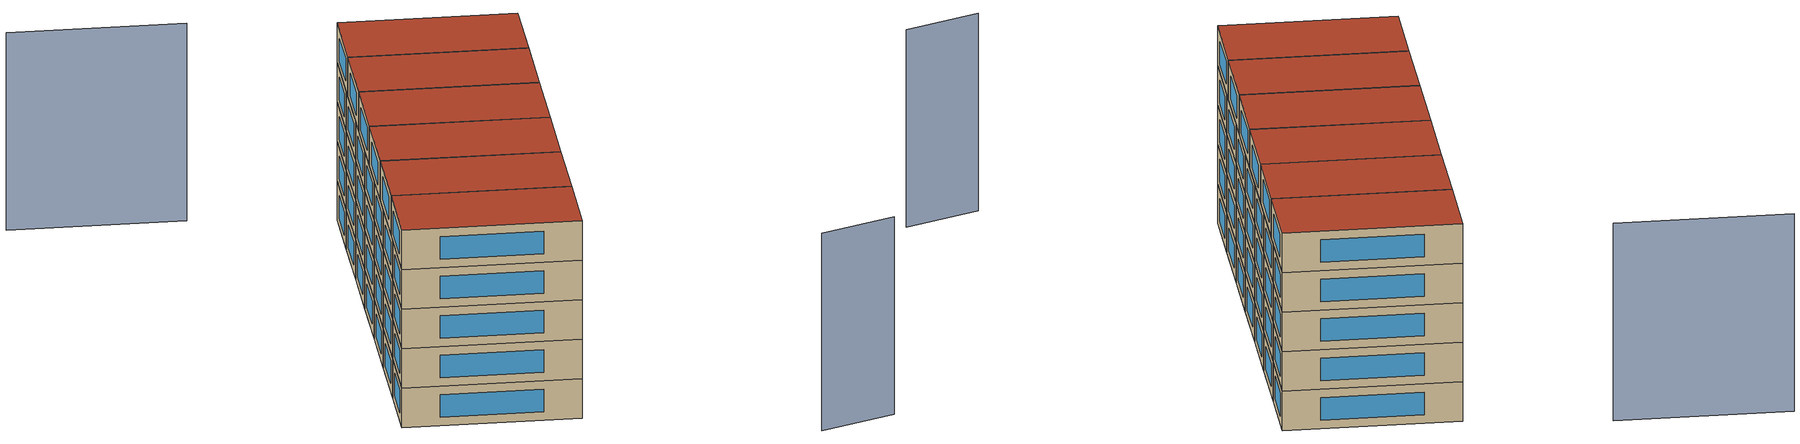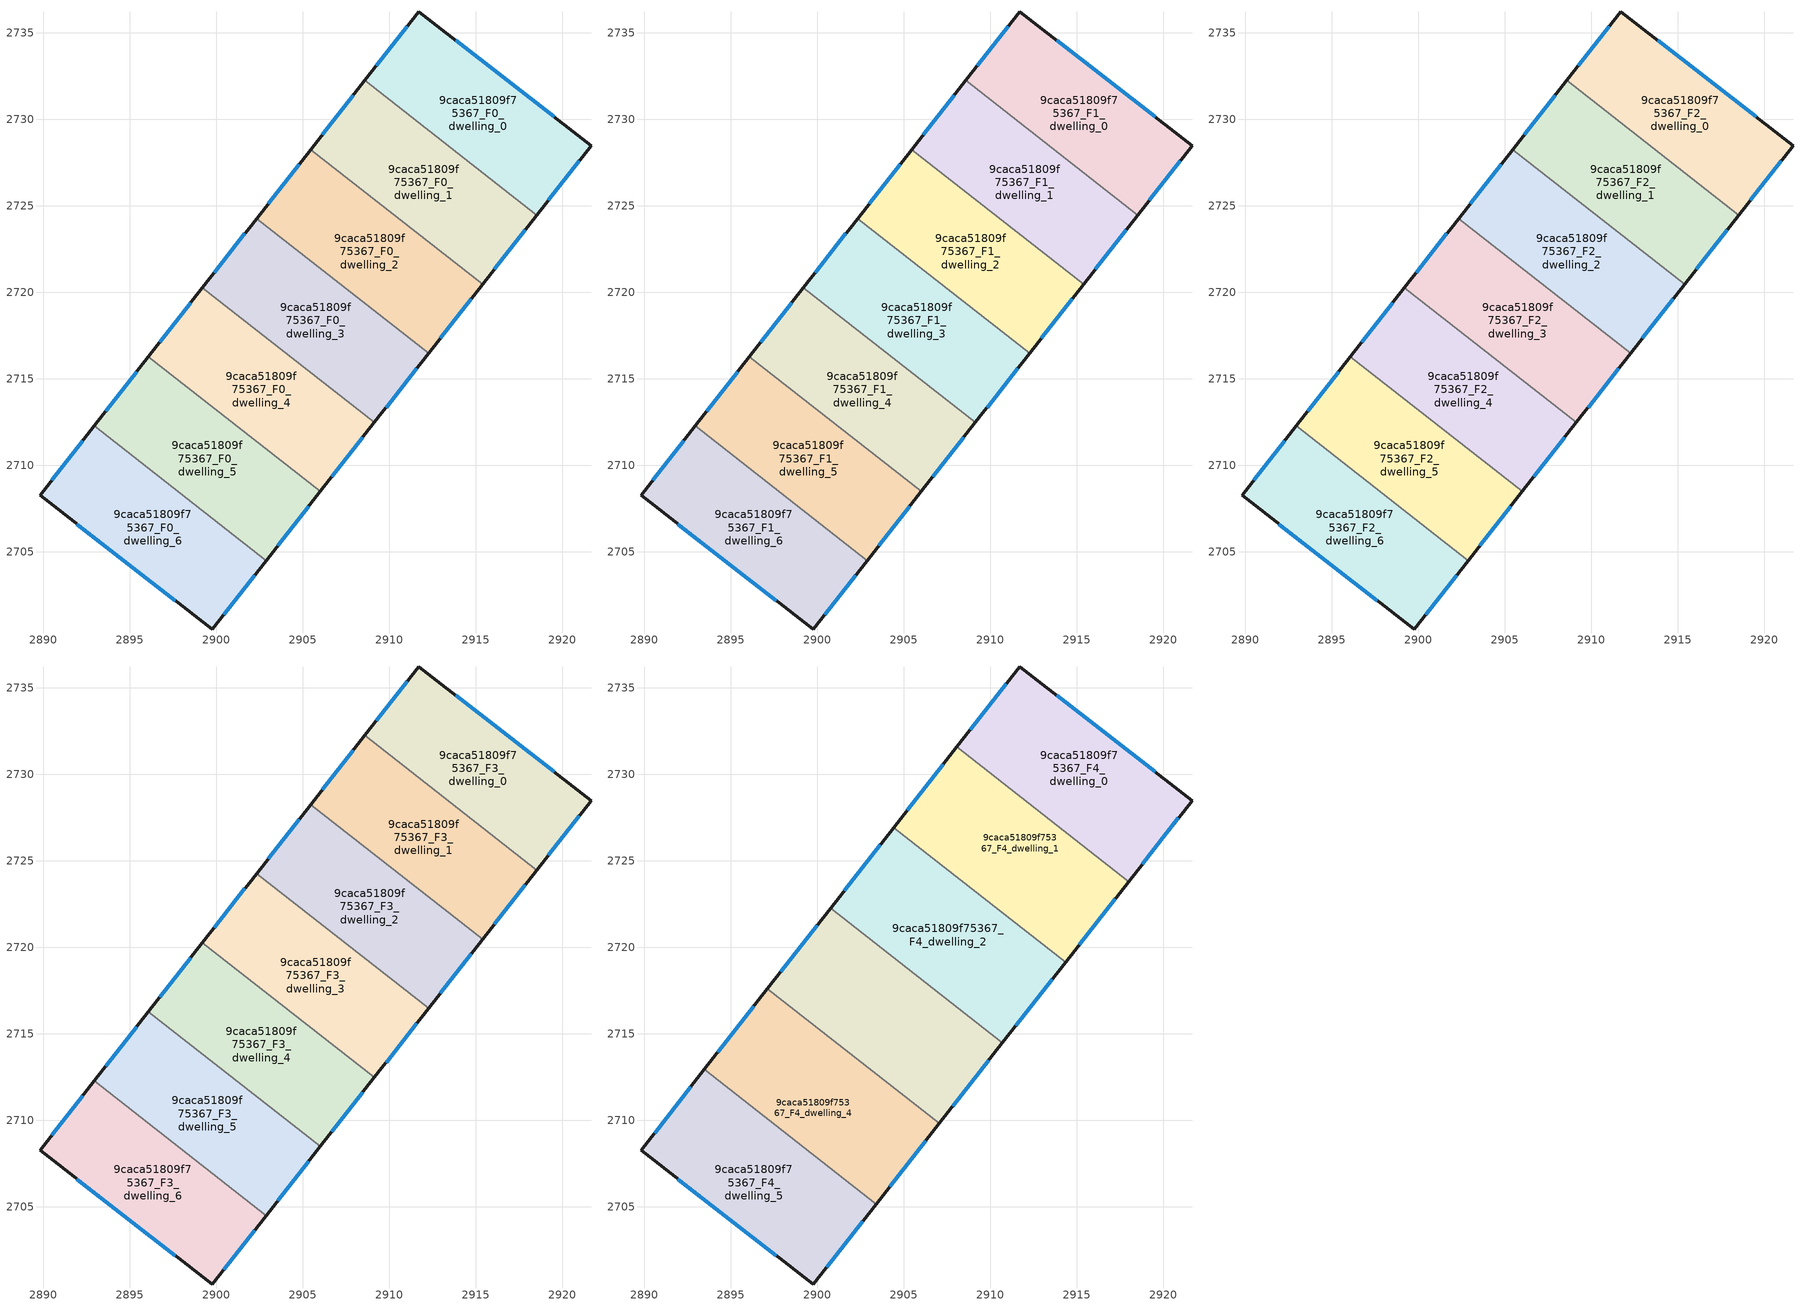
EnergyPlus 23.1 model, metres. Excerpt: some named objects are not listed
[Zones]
9caca51809f75367_F0_dwelling_0
 floor ground (EU_floor_Construction): 2921.65,2728.48 2918.51,2724.46 2908.57,2732.24 2911.68,2736.22 z0
 wall outside (EU_wall_Construction): 2918.51,2724.46 2921.65,2728.48 2911.68,2736.22 2908.57,2732.24 z0:3
 wall to 9caca51809f75367_F0_dwelling_1 (EU_wall_Construction): 2908.57,2732.24 2918.51,2724.46 z0:3
 window (EU_Window_Construction): 2911.02,2735.37 2909.24,2733.09 / 2919.51,2730.13 2913.82,2734.56 / 2919.18,2725.32 2920.98,2727.62 z0.64:2.36
9caca51809f75367_F0_dwelling_1
 floor ground (EU_floor_Construction): 2918.51,2724.46 2915.38,2720.47 2905.45,2728.25 2908.57,2732.24 z0
 wall outside (EU_wall_Construction): 2908.57,2732.24 2905.45,2728.25 / 2915.38,2720.47 2918.51,2724.46 z0:3
 wall to 9caca51809f75367_F0_dwelling_2 (EU_wall_Construction): 2905.45,2728.25 2915.38,2720.47 z0:3
 window (EU_Window_Construction): 2907.9,2731.39 2906.12,2729.1 / 2916.05,2721.33 2917.84,2723.61 z0.64:2.36
9caca51809f75367_F0_dwelling_2
 floor ground (EU_floor_Construction): 2915.38,2720.47 2912.26,2716.48 2902.32,2724.26 2905.45,2728.25 z0
 wall outside (EU_wall_Construction): 2905.45,2728.25 2902.32,2724.26 / 2912.26,2716.48 2915.38,2720.47 z0:3
 wall to 9caca51809f75367_F0_dwelling_3 (EU_wall_Construction): 2902.32,2724.26 2912.26,2716.48 z0:3
 window (EU_Window_Construction): 2904.78,2727.39 2902.99,2725.11 / 2912.93,2717.33 2914.71,2719.62 z0.64:2.36
9caca51809f75367_F0_dwelling_3
 floor ground (EU_floor_Construction): 2912.26,2716.48 2909.13,2712.48 2899.2,2720.26 2902.32,2724.26 z0
 wall outside (EU_wall_Construction): 2902.32,2724.26 2899.2,2720.26 / 2909.13,2712.48 2912.26,2716.48 z0:3
 wall to 9caca51809f75367_F0_dwelling_4 (EU_wall_Construction): 2899.2,2720.26 2909.13,2712.48 z0:3
 window (EU_Window_Construction): 2901.65,2723.4 2899.86,2721.12 / 2909.8,2713.34 2911.59,2715.62 z0.64:2.36
9caca51809f75367_F0_dwelling_4
 floor ground (EU_floor_Construction): 2909.13,2712.48 2906.01,2708.49 2896.07,2716.27 2899.2,2720.26 z0
 wall outside (EU_wall_Construction): 2899.2,2720.26 2896.07,2716.27 / 2906.01,2708.49 2909.13,2712.48 z0:3
 wall to 9caca51809f75367_F0_dwelling_5 (EU_wall_Construction): 2896.07,2716.27 2906.01,2708.49 z0:3
 window (EU_Window_Construction): 2898.53,2719.41 2896.74,2717.12 / 2906.68,2709.35 2908.46,2711.63 z0.64:2.36
9caca51809f75367_F0_dwelling_5
 floor ground (EU_floor_Construction): 2906.01,2708.49 2902.88,2704.5 2892.94,2712.28 2896.07,2716.27 z0
 wall outside (EU_wall_Construction): 2896.07,2716.27 2892.94,2712.28 / 2902.88,2704.5 2906.01,2708.49 z0:3
 wall to 9caca51809f75367_F0_dwelling_6 (EU_wall_Construction): 2892.94,2712.28 2902.88,2704.5 z0:3
 window (EU_Window_Construction): 2895.4,2715.41 2893.61,2713.13 / 2903.55,2705.35 2905.34,2707.64 z0.64:2.36
9caca51809f75367_F0_dwelling_6
 floor ground (EU_floor_Construction): 2902.88,2704.5 2899.77,2700.52 2889.8,2708.26 2892.94,2712.28 z0
 wall outside (EU_wall_Construction): 2892.94,2712.28 2889.8,2708.26 2899.77,2700.52 2902.88,2704.5 z0:3
 window (EU_Window_Construction): 2891.94,2706.61 2897.63,2702.18 / 2892.27,2711.42 2890.48,2709.12 / 2900.44,2701.37 2902.21,2703.65 z0.64:2.36
9caca51809f75367_F1_dwelling_0
 floor to 9caca51809f75367_F0_dwelling_0 (EU_floor_Construction): 2921.65,2728.48 2918.51,2724.46 2908.57,2732.24 2911.68,2736.22 z3
 wall outside (EU_wall_Construction): 2918.51,2724.46 2921.65,2728.48 2911.68,2736.22 2908.57,2732.24 z3:6
 wall to 9caca51809f75367_F1_dwelling_1 (EU_wall_Construction): 2908.57,2732.24 2918.51,2724.46 z3:6
 window (EU_Window_Construction): 2911.02,2735.37 2909.24,2733.09 / 2919.51,2730.13 2913.82,2734.56 / 2919.18,2725.32 2920.98,2727.62 z3.64:5.36
9caca51809f75367_F1_dwelling_1
 floor to 9caca51809f75367_F0_dwelling_1 (EU_floor_Construction): 2918.51,2724.46 2915.38,2720.47 2905.45,2728.25 2908.57,2732.24 z3
 wall outside (EU_wall_Construction): 2908.57,2732.24 2905.45,2728.25 / 2915.38,2720.47 2918.51,2724.46 z3:6
 wall to 9caca51809f75367_F1_dwelling_2 (EU_wall_Construction): 2905.45,2728.25 2915.38,2720.47 z3:6
 window (EU_Window_Construction): 2907.9,2731.39 2906.12,2729.1 / 2916.05,2721.33 2917.84,2723.61 z3.64:5.36
9caca51809f75367_F1_dwelling_2
 floor to 9caca51809f75367_F0_dwelling_2 (EU_floor_Construction): 2915.38,2720.47 2912.26,2716.48 2902.32,2724.26 2905.45,2728.25 z3
 wall outside (EU_wall_Construction): 2905.45,2728.25 2902.32,2724.26 / 2912.26,2716.48 2915.38,2720.47 z3:6
 wall to 9caca51809f75367_F1_dwelling_3 (EU_wall_Construction): 2902.32,2724.26 2912.26,2716.48 z3:6
 window (EU_Window_Construction): 2904.78,2727.39 2902.99,2725.11 / 2912.93,2717.33 2914.71,2719.62 z3.64:5.36
9caca51809f75367_F1_dwelling_3
 floor to 9caca51809f75367_F0_dwelling_3 (EU_floor_Construction): 2912.26,2716.48 2909.13,2712.48 2899.2,2720.26 2902.32,2724.26 z3
 wall outside (EU_wall_Construction): 2902.32,2724.26 2899.2,2720.26 / 2909.13,2712.48 2912.26,2716.48 z3:6
 wall to 9caca51809f75367_F1_dwelling_4 (EU_wall_Construction): 2899.2,2720.26 2909.13,2712.48 z3:6
 window (EU_Window_Construction): 2901.65,2723.4 2899.86,2721.12 / 2909.8,2713.34 2911.59,2715.62 z3.64:5.36
9caca51809f75367_F1_dwelling_4
 floor to 9caca51809f75367_F0_dwelling_4 (EU_floor_Construction): 2909.13,2712.48 2906.01,2708.49 2896.07,2716.27 2899.2,2720.26 z3
 wall outside (EU_wall_Construction): 2899.2,2720.26 2896.07,2716.27 / 2906.01,2708.49 2909.13,2712.48 z3:6
 wall to 9caca51809f75367_F1_dwelling_5 (EU_wall_Construction): 2896.07,2716.27 2906.01,2708.49 z3:6
 window (EU_Window_Construction): 2898.53,2719.41 2896.74,2717.12 / 2906.68,2709.35 2908.46,2711.63 z3.64:5.36
9caca51809f75367_F1_dwelling_5
 floor to 9caca51809f75367_F0_dwelling_5 (EU_floor_Construction): 2906.01,2708.49 2902.88,2704.5 2892.94,2712.28 2896.07,2716.27 z3
 wall outside (EU_wall_Construction): 2896.07,2716.27 2892.94,2712.28 / 2902.88,2704.5 2906.01,2708.49 z3:6
 wall to 9caca51809f75367_F1_dwelling_6 (EU_wall_Construction): 2892.94,2712.28 2902.88,2704.5 z3:6
 window (EU_Window_Construction): 2895.4,2715.41 2893.61,2713.13 / 2903.55,2705.35 2905.34,2707.64 z3.64:5.36
9caca51809f75367_F1_dwelling_6
 floor to 9caca51809f75367_F0_dwelling_6 (EU_floor_Construction): 2902.88,2704.5 2899.77,2700.52 2889.8,2708.26 2892.94,2712.28 z3
 wall outside (EU_wall_Construction): 2892.94,2712.28 2889.8,2708.26 2899.77,2700.52 2902.88,2704.5 z3:6
 window (EU_Window_Construction): 2891.94,2706.61 2897.63,2702.18 / 2892.27,2711.42 2890.48,2709.12 / 2900.44,2701.37 2902.21,2703.65 z3.64:5.36
9caca51809f75367_F2_dwelling_0
 floor to 9caca51809f75367_F1_dwelling_0 (EU_floor_Construction): 2921.65,2728.48 2918.51,2724.46 2908.57,2732.24 2911.68,2736.22 z6
 wall outside (EU_wall_Construction): 2918.51,2724.46 2921.65,2728.48 2911.68,2736.22 2908.57,2732.24 z6:9
 wall to 9caca51809f75367_F2_dwelling_1 (EU_wall_Construction): 2908.57,2732.24 2918.51,2724.46 z6:9
 window (EU_Window_Construction): 2911.02,2735.37 2909.24,2733.09 / 2919.51,2730.13 2913.82,2734.56 / 2919.18,2725.32 2920.98,2727.62 z6.64:8.36
9caca51809f75367_F2_dwelling_1
 floor to 9caca51809f75367_F1_dwelling_1 (EU_floor_Construction): 2918.51,2724.46 2915.38,2720.47 2905.45,2728.25 2908.57,2732.24 z6
 wall outside (EU_wall_Construction): 2908.57,2732.24 2905.45,2728.25 / 2915.38,2720.47 2918.51,2724.46 z6:9
 wall to 9caca51809f75367_F2_dwelling_2 (EU_wall_Construction): 2905.45,2728.25 2915.38,2720.47 z6:9
 window (EU_Window_Construction): 2907.9,2731.39 2906.12,2729.1 / 2916.05,2721.33 2917.84,2723.61 z6.64:8.36
9caca51809f75367_F2_dwelling_2
 floor to 9caca51809f75367_F1_dwelling_2 (EU_floor_Construction): 2915.38,2720.47 2912.26,2716.48 2902.32,2724.26 2905.45,2728.25 z6
 wall outside (EU_wall_Construction): 2905.45,2728.25 2902.32,2724.26 / 2912.26,2716.48 2915.38,2720.47 z6:9
 wall to 9caca51809f75367_F2_dwelling_3 (EU_wall_Construction): 2902.32,2724.26 2912.26,2716.48 z6:9
 window (EU_Window_Construction): 2904.78,2727.39 2902.99,2725.11 / 2912.93,2717.33 2914.71,2719.62 z6.64:8.36
9caca51809f75367_F2_dwelling_3
 floor to 9caca51809f75367_F1_dwelling_3 (EU_floor_Construction): 2912.26,2716.48 2909.13,2712.48 2899.2,2720.26 2902.32,2724.26 z6
 wall outside (EU_wall_Construction): 2902.32,2724.26 2899.2,2720.26 / 2909.13,2712.48 2912.26,2716.48 z6:9
 wall to 9caca51809f75367_F2_dwelling_4 (EU_wall_Construction): 2899.2,2720.26 2909.13,2712.48 z6:9
 window (EU_Window_Construction): 2901.65,2723.4 2899.86,2721.12 / 2909.8,2713.34 2911.59,2715.62 z6.64:8.36
9caca51809f75367_F2_dwelling_4
 floor to 9caca51809f75367_F1_dwelling_4 (EU_floor_Construction): 2909.13,2712.48 2906.01,2708.49 2896.07,2716.27 2899.2,2720.26 z6
 wall outside (EU_wall_Construction): 2899.2,2720.26 2896.07,2716.27 / 2906.01,2708.49 2909.13,2712.48 z6:9
 wall to 9caca51809f75367_F2_dwelling_5 (EU_wall_Construction): 2896.07,2716.27 2906.01,2708.49 z6:9
 window (EU_Window_Construction): 2898.53,2719.41 2896.74,2717.12 / 2906.68,2709.35 2908.46,2711.63 z6.64:8.36
9caca51809f75367_F2_dwelling_5
 floor to 9caca51809f75367_F1_dwelling_5 (EU_floor_Construction): 2906.01,2708.49 2902.88,2704.5 2892.94,2712.28 2896.07,2716.27 z6
 wall outside (EU_wall_Construction): 2896.07,2716.27 2892.94,2712.28 / 2902.88,2704.5 2906.01,2708.49 z6:9
 wall to 9caca51809f75367_F2_dwelling_6 (EU_wall_Construction): 2892.94,2712.28 2902.88,2704.5 z6:9
 window (EU_Window_Construction): 2895.4,2715.41 2893.61,2713.13 / 2903.55,2705.35 2905.34,2707.64 z6.64:8.36
9caca51809f75367_F2_dwelling_6
 floor to 9caca51809f75367_F1_dwelling_6 (EU_floor_Construction): 2902.88,2704.5 2899.77,2700.52 2889.8,2708.26 2892.94,2712.28 z6
 wall outside (EU_wall_Construction): 2892.94,2712.28 2889.8,2708.26 2899.77,2700.52 2902.88,2704.5 z6:9
 window (EU_Window_Construction): 2891.94,2706.61 2897.63,2702.18 / 2892.27,2711.42 2890.48,2709.12 / 2900.44,2701.37 2902.21,2703.65 z6.64:8.36
9caca51809f75367_F3_dwelling_0
 floor to 9caca51809f75367_F2_dwelling_0 (EU_floor_Construction): 2921.65,2728.48 2918.51,2724.46 2908.57,2732.24 2911.68,2736.22 z9
 wall outside (EU_wall_Construction): 2918.51,2724.46 2921.65,2728.48 2911.68,2736.22 2908.57,2732.24 z9:12
 wall to 9caca51809f75367_F3_dwelling_1 (EU_wall_Construction): 2908.57,2732.24 2918.51,2724.46 z9:12
 window (EU_Window_Construction): 2911.02,2735.37 2909.24,2733.09 / 2919.51,2730.13 2913.82,2734.56 / 2919.18,2725.32 2920.98,2727.62 z9.64:11.36
9caca51809f75367_F3_dwelling_1
 floor to 9caca51809f75367_F2_dwelling_1 (EU_floor_Construction): 2918.51,2724.46 2915.38,2720.47 2905.45,2728.25 2908.57,2732.24 z9
 wall outside (EU_wall_Construction): 2908.57,2732.24 2905.45,2728.25 / 2915.38,2720.47 2918.51,2724.46 z9:12
 wall to 9caca51809f75367_F3_dwelling_2 (EU_wall_Construction): 2905.45,2728.25 2915.38,2720.47 z9:12
 window (EU_Window_Construction): 2907.9,2731.39 2906.12,2729.1 / 2916.05,2721.33 2917.84,2723.61 z9.64:11.36
9caca51809f75367_F3_dwelling_2
 floor to 9caca51809f75367_F2_dwelling_2 (EU_floor_Construction): 2915.38,2720.47 2912.26,2716.48 2902.32,2724.26 2905.45,2728.25 z9
 wall outside (EU_wall_Construction): 2905.45,2728.25 2902.32,2724.26 / 2912.26,2716.48 2915.38,2720.47 z9:12
 wall to 9caca51809f75367_F3_dwelling_3 (EU_wall_Construction): 2902.32,2724.26 2912.26,2716.48 z9:12
 window (EU_Window_Construction): 2904.78,2727.39 2902.99,2725.11 / 2912.93,2717.33 2914.71,2719.62 z9.64:11.36
 ceiling adiabatic (EU_roof_Construction): 2912.26,2716.48 2914.34,2719.14 2904.4,2726.92 2902.32,2724.26 z12
9caca51809f75367_F3_dwelling_3
 floor to 9caca51809f75367_F2_dwelling_3 (EU_floor_Construction): 2912.26,2716.48 2909.13,2712.48 2899.2,2720.26 2902.32,2724.26 z9
 wall outside (EU_wall_Construction): 2902.32,2724.26 2899.2,2720.26 / 2909.13,2712.48 2912.26,2716.48 z9:12
 wall to 9caca51809f75367_F3_dwelling_4 (EU_wall_Construction): 2899.2,2720.26 2909.13,2712.48 z9:12
 window (EU_Window_Construction): 2901.65,2723.4 2899.86,2721.12 / 2909.8,2713.34 2911.59,2715.62 z9.64:11.36
 ceiling adiabatic (EU_roof_Construction): 2910.69,2714.48 2912.26,2716.48 2902.32,2724.26 2900.76,2722.26 z12
9caca51809f75367_F3_dwelling_4
 floor to 9caca51809f75367_F2_dwelling_4 (EU_floor_Construction): 2909.13,2712.48 2906.01,2708.49 2896.07,2716.27 2899.2,2720.26 z9
 wall outside (EU_wall_Construction): 2899.2,2720.26 2896.07,2716.27 / 2906.01,2708.49 2909.13,2712.48 z9:12
 wall to 9caca51809f75367_F3_dwelling_5 (EU_wall_Construction): 2896.07,2716.27 2906.01,2708.49 z9:12
 window (EU_Window_Construction): 2898.53,2719.41 2896.74,2717.12 / 2906.68,2709.35 2908.46,2711.63 z9.64:11.36
9caca51809f75367_F3_dwelling_5
 floor to 9caca51809f75367_F2_dwelling_5 (EU_floor_Construction): 2906.01,2708.49 2902.88,2704.5 2892.94,2712.28 2896.07,2716.27 z9
 wall outside (EU_wall_Construction): 2896.07,2716.27 2892.94,2712.28 / 2902.88,2704.5 2906.01,2708.49 z9:12
 wall to 9caca51809f75367_F3_dwelling_6 (EU_wall_Construction): 2892.94,2712.28 2902.88,2704.5 z9:12
 window (EU_Window_Construction): 2895.4,2715.41 2893.61,2713.13 / 2903.55,2705.35 2905.34,2707.64 z9.64:11.36
9caca51809f75367_F3_dwelling_6
 floor to 9caca51809f75367_F2_dwelling_6 (EU_floor_Construction): 2902.88,2704.5 2899.77,2700.52 2889.8,2708.26 2892.94,2712.28 z9
 wall outside (EU_wall_Construction): 2892.94,2712.28 2889.8,2708.26 2899.77,2700.52 2902.88,2704.5 z9:12
 window (EU_Window_Construction): 2891.94,2706.61 2897.63,2702.18 / 2892.27,2711.42 2890.48,2709.12 / 2900.44,2701.37 2902.21,2703.65 z9.64:11.36
9caca51809f75367_F4_dwelling_0
 floor to 9caca51809f75367_F3_dwelling_0 (EU_floor_Construction): 2921.65,2728.48 2918.51,2724.46 2908.57,2732.24 2911.68,2736.22 z12
 floor to 9caca51809f75367_F3_dwelling_1 (EU_floor_Construction): 2918.51,2724.46 2917.99,2723.8 2908.05,2731.58 2908.57,2732.24 z12
 wall outside (EU_wall_Construction): 2917.99,2723.8 2921.65,2728.48 2911.68,2736.22 2908.05,2731.58 z12:15
 wall to 9caca51809f75367_F4_dwelling_1 (EU_wall_Construction): 2908.05,2731.58 2917.99,2723.8 z12:15
 window (EU_Window_Construction): 2910.91,2735.22 2908.83,2732.57 / 2919.51,2730.13 2913.82,2734.56 / 2918.77,2724.8 2920.86,2727.47 z12.64:14.36
 roof outside (EU_roof_Construction): 2917.99,2723.8 2921.65,2728.48 2911.68,2736.22 2908.05,2731.58 z15
9caca51809f75367_F4_dwelling_1
 floor to 9caca51809f75367_F3_dwelling_1 (EU_floor_Construction): 2917.99,2723.8 2915.38,2720.47 2905.45,2728.25 2908.05,2731.58 z12
 floor to 9caca51809f75367_F3_dwelling_2 (EU_floor_Construction): 2915.38,2720.47 2914.34,2719.14 2904.4,2726.92 2905.45,2728.25 z12
 wall outside (EU_wall_Construction): 2908.05,2731.58 2904.4,2726.92 / 2914.34,2719.14 2917.99,2723.8 z12:15
 wall to 9caca51809f75367_F4_dwelling_2 (EU_wall_Construction): 2904.4,2726.92 2914.34,2719.14 z12:15
 window (EU_Window_Construction): 2907.27,2730.58 2905.19,2727.92 / 2915.12,2720.14 2917.21,2722.8 z12.64:14.36
 roof outside (EU_roof_Construction): 2914.34,2719.14 2917.99,2723.8 2908.05,2731.58 2904.4,2726.92 z15
9caca51809f75367_F4_dwelling_2
 floor adiabatic (EU_floor_Construction): 2914.34,2719.14 2910.69,2714.48 2900.76,2722.26 2904.4,2726.92 z12
 wall outside (EU_wall_Construction): 2904.4,2726.92 2900.76,2722.26 / 2910.69,2714.48 2914.34,2719.14 z12:15
 wall to 9caca51809f75367_F4_dwelling_3 (EU_wall_Construction): 2900.76,2722.26 2910.69,2714.48 z12:15
 window (EU_Window_Construction): 2903.62,2725.92 2901.54,2723.26 / 2911.48,2715.48 2913.56,2718.14 z12.64:14.36
 roof outside (EU_roof_Construction): 2910.69,2714.48 2914.34,2719.14 2904.4,2726.92 2900.76,2722.26 z15
9caca51809f75367_F4_dwelling_3
 floor to 9caca51809f75367_F3_dwelling_3 (EU_floor_Construction): 2910.69,2714.48 2909.13,2712.48 2899.2,2720.26 2900.76,2722.26 z12
 floor to 9caca51809f75367_F3_dwelling_4 (EU_floor_Construction): 2909.13,2712.48 2907.05,2709.82 2897.11,2717.6 2899.2,2720.26 z12
 wall outside (EU_wall_Construction): 2900.76,2722.26 2897.11,2717.6 / 2907.05,2709.82 2910.69,2714.48 z12:15
 wall to 9caca51809f75367_F4_dwelling_4 (EU_wall_Construction): 2897.11,2717.6 2907.05,2709.82 z12:15
 window (EU_Window_Construction): 2899.98,2721.26 2897.89,2718.6 / 2907.83,2710.82 2909.91,2713.48 z12.64:14.36
 roof outside (EU_roof_Construction): 2907.05,2709.82 2910.69,2714.48 2900.76,2722.26 2897.11,2717.6 z15
9caca51809f75367_F4_dwelling_4
 floor to 9caca51809f75367_F3_dwelling_4 (EU_floor_Construction): 2907.05,2709.82 2906.01,2708.49 2896.07,2716.27 2897.11,2717.6 z12
 floor to 9caca51809f75367_F3_dwelling_5 (EU_floor_Construction): 2906.01,2708.49 2903.4,2705.16 2893.47,2712.94 2896.07,2716.27 z12
 wall outside (EU_wall_Construction): 2897.11,2717.6 2893.47,2712.94 / 2903.4,2705.16 2907.05,2709.82 z12:15
 wall to 9caca51809f75367_F4_dwelling_5 (EU_wall_Construction): 2893.47,2712.94 2903.4,2705.16 z12:15
 window (EU_Window_Construction): 2896.33,2716.6 2894.25,2713.94 / 2904.18,2706.16 2906.27,2708.82 z12.64:14.36
 roof outside (EU_roof_Construction): 2903.4,2705.16 2907.05,2709.82 2897.11,2717.6 2893.47,2712.94 z15
9caca51809f75367_F4_dwelling_5
 floor to 9caca51809f75367_F3_dwelling_6 (EU_floor_Construction): 2902.88,2704.5 2899.77,2700.52 2889.8,2708.26 2892.94,2712.28 z12
 floor to 9caca51809f75367_F3_dwelling_5 (EU_floor_Construction): 2903.4,2705.16 2902.88,2704.5 2892.94,2712.28 2893.47,2712.94 z12
 wall outside (EU_wall_Construction): 2893.47,2712.94 2889.8,2708.26 2899.77,2700.52 2903.4,2705.16 z12:15
 window (EU_Window_Construction): 2891.94,2706.61 2897.63,2702.18 / 2892.68,2711.94 2890.59,2709.27 / 2900.55,2701.52 2902.62,2704.17 z12.64:14.36
 roof outside (EU_roof_Construction): 2899.77,2700.52 2903.4,2705.16 2893.47,2712.94 2889.8,2708.26 z15
shading: 2909.91,2687.22 2915.45,2685.65 / 2904.3,2743.6 2894.37,2751.38 z0:15
[Building]
EU S2 Campaign: North Axis=0; Terrain=City; Solar Distribution=FullExterior
[Site:Location]
Yerevan-Zvartnots.Intl.AP: Latitude=40.15; Longitude=44.383; Time Zone=4; Elevation=854
[SizingPeriod:WeatherFileDays]
AnnualSizingPeriod: Begin Month=1; Begin Day of Month=1; End Month=12; End Day of Month=31; Day of Week for Start Day=Monday; Use Weather File Daylight Saving Period=No; Use Weather File Rain and Snow Indicators=No
[MATERIAL]
EU_InternalMass_Material: Roughness=MediumRough; Thickness=0.1; Conductivity=1; Density=1800; Specific Heat=900; Thermal Absorptance=0.9; Solar Absorptance=0.7; Visible Absorptance=0.7
[MATERIAL:NOMASS] Roughness=MediumRough; Thermal Absorptance=0.9; Solar Absorptance=0.7; Visible Absorptance=0.7
Name | Thermal Resistance
EU_wall_NoMass | 1.05043
EU_roof_NoMass | 1.45357
EU_floor_NoMass | 0.478065
[WINDOWMATERIAL:SIMPLEGLAZINGSYSTEM]
EU_Window_SimpleGlazing: UFactor=2.5566; Solar Heat Gain Coefficient=0.75; Visible Transmittance=0.75
[CONSTRUCTION]
EU_wall_Construction: EU_wall_NoMass
EU_roof_Construction: EU_roof_NoMass
EU_floor_Construction: EU_floor_NoMass
EU_Window_Construction: EU_Window_SimpleGlazing
EU_InternalMass_Construction: EU_InternalMass_Material
[ZONE] Type=1; Multiplier=1; Ceiling Height=autocalculate; Floor Area=autocalculate; Part of Total Floor Area=Yes
Name | Volume
9caca51809f75367_F0_dwelling_0; 9caca51809f75367_F1_dwelling_0; 9caca51809f75367_F2_dwelling_0; 9caca51809f75367_F3_dwelling_0 | 191.949
9caca51809f75367_F4_dwelling_0 | 223.957
9caca51809f75367_F0_dwelling_1; 9caca51809f75367_F1_dwelling_1; 9caca51809f75367_F2_dwelling_1; 9caca51809f75367_F3_dwelling_1; 9caca51809f75367_F0_dwelling_5; 9caca51809f75367_F1_dwelling_5; 9caca51809f75367_F2_dwelling_5; 9caca51809f75367_F3_dwelling_5 | 191.97
9caca51809f75367_F4_dwelling_1; 9caca51809f75367_F4_dwelling_4 | 223.949
9caca51809f75367_F0_dwelling_2; 9caca51809f75367_F1_dwelling_2; 9caca51809f75367_F2_dwelling_2; 9caca51809f75367_F3_dwelling_2; 9caca51809f75367_F0_dwelling_4; 9caca51809f75367_F1_dwelling_4; 9caca51809f75367_F2_dwelling_4; 9caca51809f75367_F3_dwelling_4 | 191.96
9caca51809f75367_F4_dwelling_2 | 223.95
9caca51809f75367_F0_dwelling_3; 9caca51809f75367_F1_dwelling_3; 9caca51809f75367_F2_dwelling_3; 9caca51809f75367_F3_dwelling_3 | 191.995
9caca51809f75367_F4_dwelling_3 | 223.979
9caca51809f75367_F4_dwelling_5 | 223.958
9caca51809f75367_F0_dwelling_6; 9caca51809f75367_F1_dwelling_6; 9caca51809f75367_F2_dwelling_6; 9caca51809f75367_F3_dwelling_6 | 191.95
[INTERNALMASS] Construction=EU_InternalMass_Construction
Name | Zone or ZoneList | Surface Area
9caca51809f75367_F0_dwelling_0_EU_InternalMass | 9caca51809f75367_F0_dwelling_0 | 63.9831
9caca51809f75367_F0_dwelling_1_EU_InternalMass | 9caca51809f75367_F0_dwelling_1 | 63.99
9caca51809f75367_F0_dwelling_2_EU_InternalMass | 9caca51809f75367_F0_dwelling_2 | 63.9866
9caca51809f75367_F0_dwelling_3_EU_InternalMass | 9caca51809f75367_F0_dwelling_3 | 63.9984
9caca51809f75367_F0_dwelling_4_EU_InternalMass | 9caca51809f75367_F0_dwelling_4 | 63.9866
9caca51809f75367_F0_dwelling_5_EU_InternalMass | 9caca51809f75367_F0_dwelling_5 | 63.99
9caca51809f75367_F0_dwelling_6_EU_InternalMass | 9caca51809f75367_F0_dwelling_6 | 63.9831
9caca51809f75367_F1_dwelling_0_EU_InternalMass | 9caca51809f75367_F1_dwelling_0 | 63.9831
9caca51809f75367_F1_dwelling_1_EU_InternalMass | 9caca51809f75367_F1_dwelling_1 | 63.99
9caca51809f75367_F1_dwelling_2_EU_InternalMass | 9caca51809f75367_F1_dwelling_2 | 63.9866
9caca51809f75367_F1_dwelling_3_EU_InternalMass | 9caca51809f75367_F1_dwelling_3 | 63.9984
9caca51809f75367_F1_dwelling_4_EU_InternalMass | 9caca51809f75367_F1_dwelling_4 | 63.9866
9caca51809f75367_F1_dwelling_5_EU_InternalMass | 9caca51809f75367_F1_dwelling_5 | 63.99
9caca51809f75367_F1_dwelling_6_EU_InternalMass | 9caca51809f75367_F1_dwelling_6 | 63.9831
9caca51809f75367_F2_dwelling_0_EU_InternalMass | 9caca51809f75367_F2_dwelling_0 | 63.9831
9caca51809f75367_F2_dwelling_1_EU_InternalMass | 9caca51809f75367_F2_dwelling_1 | 63.99
9caca51809f75367_F2_dwelling_2_EU_InternalMass | 9caca51809f75367_F2_dwelling_2 | 63.9866
9caca51809f75367_F2_dwelling_3_EU_InternalMass | 9caca51809f75367_F2_dwelling_3 | 63.9984
9caca51809f75367_F2_dwelling_4_EU_InternalMass | 9caca51809f75367_F2_dwelling_4 | 63.9866
9caca51809f75367_F2_dwelling_5_EU_InternalMass | 9caca51809f75367_F2_dwelling_5 | 63.99
9caca51809f75367_F2_dwelling_6_EU_InternalMass | 9caca51809f75367_F2_dwelling_6 | 63.9831
9caca51809f75367_F3_dwelling_0_EU_InternalMass | 9caca51809f75367_F3_dwelling_0 | 63.9831
9caca51809f75367_F3_dwelling_1_EU_InternalMass | 9caca51809f75367_F3_dwelling_1 | 63.99
9caca51809f75367_F3_dwelling_2_EU_InternalMass | 9caca51809f75367_F3_dwelling_2 | 63.9866
9caca51809f75367_F3_dwelling_3_EU_InternalMass | 9caca51809f75367_F3_dwelling_3 | 63.9984
9caca51809f75367_F3_dwelling_4_EU_InternalMass | 9caca51809f75367_F3_dwelling_4 | 63.9866
9caca51809f75367_F3_dwelling_5_EU_InternalMass | 9caca51809f75367_F3_dwelling_5 | 63.99
9caca51809f75367_F3_dwelling_6_EU_InternalMass | 9caca51809f75367_F3_dwelling_6 | 63.9831
9caca51809f75367_F4_dwelling_0_EU_InternalMass | 9caca51809f75367_F4_dwelling_0 | 74.6526
9caca51809f75367_F4_dwelling_1_EU_InternalMass | 9caca51809f75367_F4_dwelling_1 | 74.6498
9caca51809f75367_F4_dwelling_2_EU_InternalMass | 9caca51809f75367_F4_dwelling_2 | 74.6498
9caca51809f75367_F4_dwelling_3_EU_InternalMass | 9caca51809f75367_F4_dwelling_3 | 74.6598
9caca51809f75367_F4_dwelling_4_EU_InternalMass | 9caca51809f75367_F4_dwelling_4 | 74.6498
9caca51809f75367_F4_dwelling_5_EU_InternalMass | 9caca51809f75367_F4_dwelling_5 | 74.6526
[OTHEREQUIPMENT] Fuel Type=Electricity; Design Level Calculation Method=Watts/Area; Power per Zone Floor Area=1; Fraction Latent=0; Fraction Radiant=0; Fraction Lost=0; Carbon Dioxide Generation Rate=0; EndUse Subcategory=EU_Step8_InternalGains
Name | Zone or ZoneList or Space or SpaceList | Schedule
EU_Step8_InternalGain_9caca51809f75367_F0_dwelling_0_f000 | 9caca51809f75367_F0_dwelling_0 | EU_Step8_GainSchedule_9caca51809f75367_F0_dwelling_0_f000
EU_Step8_InternalGain_9caca51809f75367_F0_dwelling_1_f000 | 9caca51809f75367_F0_dwelling_1 | EU_Step8_GainSchedule_9caca51809f75367_F0_dwelling_1_f000
EU_Step8_InternalGain_9caca51809f75367_F0_dwelling_2_f000 | 9caca51809f75367_F0_dwelling_2 | EU_Step8_GainSchedule_9caca51809f75367_F0_dwelling_2_f000
EU_Step8_InternalGain_9caca51809f75367_F0_dwelling_3_f000 | 9caca51809f75367_F0_dwelling_3 | EU_Step8_GainSchedule_9caca51809f75367_F0_dwelling_3_f000
EU_Step8_InternalGain_9caca51809f75367_F0_dwelling_4_f000 | 9caca51809f75367_F0_dwelling_4 | EU_Step8_GainSchedule_9caca51809f75367_F0_dwelling_4_f000
EU_Step8_InternalGain_9caca51809f75367_F0_dwelling_5_f000 | 9caca51809f75367_F0_dwelling_5 | EU_Step8_GainSchedule_9caca51809f75367_F0_dwelling_5_f000
EU_Step8_InternalGain_9caca51809f75367_F0_dwelling_6_f000 | 9caca51809f75367_F0_dwelling_6 | EU_Step8_GainSchedule_9caca51809f75367_F0_dwelling_6_f000
EU_Step8_InternalGain_9caca51809f75367_F1_dwelling_0_f000 | 9caca51809f75367_F1_dwelling_0 | EU_Step8_GainSchedule_9caca51809f75367_F1_dwelling_0_f000
EU_Step8_InternalGain_9caca51809f75367_F1_dwelling_1_f000 | 9caca51809f75367_F1_dwelling_1 | EU_Step8_GainSchedule_9caca51809f75367_F1_dwelling_1_f000
EU_Step8_InternalGain_9caca51809f75367_F1_dwelling_2_f000 | 9caca51809f75367_F1_dwelling_2 | EU_Step8_GainSchedule_9caca51809f75367_F1_dwelling_2_f000
EU_Step8_InternalGain_9caca51809f75367_F1_dwelling_3_f000 | 9caca51809f75367_F1_dwelling_3 | EU_Step8_GainSchedule_9caca51809f75367_F1_dwelling_3_f000
EU_Step8_InternalGain_9caca51809f75367_F1_dwelling_4_f000 | 9caca51809f75367_F1_dwelling_4 | EU_Step8_GainSchedule_9caca51809f75367_F1_dwelling_4_f000
EU_Step8_InternalGain_9caca51809f75367_F1_dwelling_5_f000 | 9caca51809f75367_F1_dwelling_5 | EU_Step8_GainSchedule_9caca51809f75367_F1_dwelling_5_f000
EU_Step8_InternalGain_9caca51809f75367_F1_dwelling_6_f000 | 9caca51809f75367_F1_dwelling_6 | EU_Step8_GainSchedule_9caca51809f75367_F1_dwelling_6_f000
EU_Step8_InternalGain_9caca51809f75367_F2_dwelling_0_f000 | 9caca51809f75367_F2_dwelling_0 | EU_Step8_GainSchedule_9caca51809f75367_F2_dwelling_0_f000
EU_Step8_InternalGain_9caca51809f75367_F2_dwelling_1_f000 | 9caca51809f75367_F2_dwelling_1 | EU_Step8_GainSchedule_9caca51809f75367_F2_dwelling_1_f000
EU_Step8_InternalGain_9caca51809f75367_F2_dwelling_2_f000 | 9caca51809f75367_F2_dwelling_2 | EU_Step8_GainSchedule_9caca51809f75367_F2_dwelling_2_f000
EU_Step8_InternalGain_9caca51809f75367_F2_dwelling_3_f000 | 9caca51809f75367_F2_dwelling_3 | EU_Step8_GainSchedule_9caca51809f75367_F2_dwelling_3_f000
EU_Step8_InternalGain_9caca51809f75367_F2_dwelling_4_f000 | 9caca51809f75367_F2_dwelling_4 | EU_Step8_GainSchedule_9caca51809f75367_F2_dwelling_4_f000
EU_Step8_InternalGain_9caca51809f75367_F2_dwelling_5_f000 | 9caca51809f75367_F2_dwelling_5 | EU_Step8_GainSchedule_9caca51809f75367_F2_dwelling_5_f000
EU_Step8_InternalGain_9caca51809f75367_F2_dwelling_6_f000 | 9caca51809f75367_F2_dwelling_6 | EU_Step8_GainSchedule_9caca51809f75367_F2_dwelling_6_f000
EU_Step8_InternalGain_9caca51809f75367_F3_dwelling_0_f000 | 9caca51809f75367_F3_dwelling_0 | EU_Step8_GainSchedule_9caca51809f75367_F3_dwelling_0_f000
EU_Step8_InternalGain_9caca51809f75367_F3_dwelling_1_f000 | 9caca51809f75367_F3_dwelling_1 | EU_Step8_GainSchedule_9caca51809f75367_F3_dwelling_1_f000
EU_Step8_InternalGain_9caca51809f75367_F3_dwelling_2_f000 | 9caca51809f75367_F3_dwelling_2 | EU_Step8_GainSchedule_9caca51809f75367_F3_dwelling_2_f000
EU_Step8_InternalGain_9caca51809f75367_F3_dwelling_3_f000 | 9caca51809f75367_F3_dwelling_3 | EU_Step8_GainSchedule_9caca51809f75367_F3_dwelling_3_f000
EU_Step8_InternalGain_9caca51809f75367_F3_dwelling_4_f000 | 9caca51809f75367_F3_dwelling_4 | EU_Step8_GainSchedule_9caca51809f75367_F3_dwelling_4_f000
EU_Step8_InternalGain_9caca51809f75367_F3_dwelling_5_f000 | 9caca51809f75367_F3_dwelling_5 | EU_Step8_GainSchedule_9caca51809f75367_F3_dwelling_5_f000
EU_Step8_InternalGain_9caca51809f75367_F3_dwelling_6_f000 | 9caca51809f75367_F3_dwelling_6 | EU_Step8_GainSchedule_9caca51809f75367_F3_dwelling_6_f000
EU_Step8_InternalGain_9caca51809f75367_F4_dwelling_0_f000 | 9caca51809f75367_F4_dwelling_0 | EU_Step8_GainSchedule_9caca51809f75367_F4_dwelling_0_f000
EU_Step8_InternalGain_9caca51809f75367_F4_dwelling_1_f000 | 9caca51809f75367_F4_dwelling_1 | EU_Step8_GainSchedule_9caca51809f75367_F4_dwelling_1_f000
EU_Step8_InternalGain_9caca51809f75367_F4_dwelling_2_f000 | 9caca51809f75367_F4_dwelling_2 | EU_Step8_GainSchedule_9caca51809f75367_F4_dwelling_2_f000
EU_Step8_InternalGain_9caca51809f75367_F4_dwelling_3_f000 | 9caca51809f75367_F4_dwelling_3 | EU_Step8_GainSchedule_9caca51809f75367_F4_dwelling_3_f000
EU_Step8_InternalGain_9caca51809f75367_F4_dwelling_4_f000 | 9caca51809f75367_F4_dwelling_4 | EU_Step8_GainSchedule_9caca51809f75367_F4_dwelling_4_f000
EU_Step8_InternalGain_9caca51809f75367_F4_dwelling_5_f000 | 9caca51809f75367_F4_dwelling_5 | EU_Step8_GainSchedule_9caca51809f75367_F4_dwelling_5_f000
[ZONEVENTILATION:DESIGNFLOWRATE] Schedule=EU_AlwaysOn; Design Flow Rate Calculation Method=AirChanges/Hour; Air Changes per Hour=0.557805; Ventilation Type=Natural; Fan Pressure Rise=0; Fan Total Efficiency=1; Constant Term Coefficient=1; Temperature Term Coefficient=0; Velocity Term Coefficient=0; Velocity Squared Term Coefficient=0; Minimum Indoor Temperature=-100; Maximum Indoor Temperature=100; Delta Temperature=-100; Minimum Outdoor Temperature=-100; Maximum Outdoor Temperature=100; Maximum Wind Speed=40
Name | Zone or ZoneList or Space or SpaceList
EU_ConstantAir_9caca51809f75367_F0_dwelling_0 | 9caca51809f75367_F0_dwelling_0
EU_ConstantAir_9caca51809f75367_F0_dwelling_1 | 9caca51809f75367_F0_dwelling_1
EU_ConstantAir_9caca51809f75367_F0_dwelling_2 | 9caca51809f75367_F0_dwelling_2
EU_ConstantAir_9caca51809f75367_F0_dwelling_3 | 9caca51809f75367_F0_dwelling_3
EU_ConstantAir_9caca51809f75367_F0_dwelling_4 | 9caca51809f75367_F0_dwelling_4
EU_ConstantAir_9caca51809f75367_F0_dwelling_5 | 9caca51809f75367_F0_dwelling_5
EU_ConstantAir_9caca51809f75367_F0_dwelling_6 | 9caca51809f75367_F0_dwelling_6
EU_ConstantAir_9caca51809f75367_F1_dwelling_0 | 9caca51809f75367_F1_dwelling_0
EU_ConstantAir_9caca51809f75367_F1_dwelling_1 | 9caca51809f75367_F1_dwelling_1
EU_ConstantAir_9caca51809f75367_F1_dwelling_2 | 9caca51809f75367_F1_dwelling_2
EU_ConstantAir_9caca51809f75367_F1_dwelling_3 | 9caca51809f75367_F1_dwelling_3
EU_ConstantAir_9caca51809f75367_F1_dwelling_4 | 9caca51809f75367_F1_dwelling_4
EU_ConstantAir_9caca51809f75367_F1_dwelling_5 | 9caca51809f75367_F1_dwelling_5
EU_ConstantAir_9caca51809f75367_F1_dwelling_6 | 9caca51809f75367_F1_dwelling_6
EU_ConstantAir_9caca51809f75367_F2_dwelling_0 | 9caca51809f75367_F2_dwelling_0
EU_ConstantAir_9caca51809f75367_F2_dwelling_1 | 9caca51809f75367_F2_dwelling_1
EU_ConstantAir_9caca51809f75367_F2_dwelling_2 | 9caca51809f75367_F2_dwelling_2
EU_ConstantAir_9caca51809f75367_F2_dwelling_3 | 9caca51809f75367_F2_dwelling_3
EU_ConstantAir_9caca51809f75367_F2_dwelling_4 | 9caca51809f75367_F2_dwelling_4
EU_ConstantAir_9caca51809f75367_F2_dwelling_5 | 9caca51809f75367_F2_dwelling_5
EU_ConstantAir_9caca51809f75367_F2_dwelling_6 | 9caca51809f75367_F2_dwelling_6
EU_ConstantAir_9caca51809f75367_F3_dwelling_0 | 9caca51809f75367_F3_dwelling_0
EU_ConstantAir_9caca51809f75367_F3_dwelling_1 | 9caca51809f75367_F3_dwelling_1
EU_ConstantAir_9caca51809f75367_F3_dwelling_2 | 9caca51809f75367_F3_dwelling_2
EU_ConstantAir_9caca51809f75367_F3_dwelling_3 | 9caca51809f75367_F3_dwelling_3
EU_ConstantAir_9caca51809f75367_F3_dwelling_4 | 9caca51809f75367_F3_dwelling_4
EU_ConstantAir_9caca51809f75367_F3_dwelling_5 | 9caca51809f75367_F3_dwelling_5
EU_ConstantAir_9caca51809f75367_F3_dwelling_6 | 9caca51809f75367_F3_dwelling_6
EU_ConstantAir_9caca51809f75367_F4_dwelling_0 | 9caca51809f75367_F4_dwelling_0
EU_ConstantAir_9caca51809f75367_F4_dwelling_1 | 9caca51809f75367_F4_dwelling_1
EU_ConstantAir_9caca51809f75367_F4_dwelling_2 | 9caca51809f75367_F4_dwelling_2
EU_ConstantAir_9caca51809f75367_F4_dwelling_3 | 9caca51809f75367_F4_dwelling_3
EU_ConstantAir_9caca51809f75367_F4_dwelling_4 | 9caca51809f75367_F4_dwelling_4
EU_ConstantAir_9caca51809f75367_F4_dwelling_5 | 9caca51809f75367_F4_dwelling_5
[HVACTEMPLATE:THERMOSTAT] Constant Heating Setpoint=20; Constant Cooling Setpoint=50
EU_HeatOnly_9caca51809f75367_F0_dwelling_0; EU_HeatOnly_9caca51809f75367_F0_dwelling_1; EU_HeatOnly_9caca51809f75367_F0_dwelling_2; EU_HeatOnly_9caca51809f75367_F0_dwelling_3
[HVACTEMPLATE:ZONE:IDEALLOADSAIRSYSTEM] System Availability Schedule=EU_AlwaysOn; Maximum Heating Supply Air Temperature=50; Minimum Cooling Supply Air Temperature=13; Maximum Heating Supply Air Humidity Ratio=0.0156; Minimum Cooling Supply Air Humidity Ratio=0.0077; Heating Limit=NoLimit; Cooling Limit=NoLimit; Heating Availability Schedule=EU_AlwaysOn; Cooling Availability Schedule=EU_CoolingOff; Dehumidification Control Type=ConstantSensibleHeatRatio; Cooling Sensible Heat Ratio=0.7; Dehumidification Setpoint=60; Humidification Control Type=None; Humidification Setpoint=30; Outdoor Air Method=None; Outdoor Air Flow Rate per Person=0.00944; Outdoor Air Flow Rate per Zone Floor Area=0; Outdoor Air Flow Rate per Zone=0; Demand Controlled Ventilation Type=None; Outdoor Air Economizer Type=NoEconomizer; Heat Recovery Type=None; Sensible Heat Recovery Effectiveness=0.7; Latent Heat Recovery Effectiveness=0.65
Name | Template Thermostat
9caca51809f75367_F0_dwelling_0 | EU_HeatOnly_9caca51809f75367_F0_dwelling_0
9caca51809f75367_F0_dwelling_1 | EU_HeatOnly_9caca51809f75367_F0_dwelling_1
9caca51809f75367_F0_dwelling_2 | EU_HeatOnly_9caca51809f75367_F0_dwelling_2
9caca51809f75367_F0_dwelling_3 | EU_HeatOnly_9caca51809f75367_F0_dwelling_3
9caca51809f75367_F0_dwelling_4 | EU_HeatOnly_9caca51809f75367_F0_dwelling_4
9caca51809f75367_F0_dwelling_5 | EU_HeatOnly_9caca51809f75367_F0_dwelling_5
9caca51809f75367_F0_dwelling_6 | EU_HeatOnly_9caca51809f75367_F0_dwelling_6
9caca51809f75367_F1_dwelling_0 | EU_HeatOnly_9caca51809f75367_F1_dwelling_0
9caca51809f75367_F1_dwelling_1 | EU_HeatOnly_9caca51809f75367_F1_dwelling_1
9caca51809f75367_F1_dwelling_2 | EU_HeatOnly_9caca51809f75367_F1_dwelling_2
9caca51809f75367_F1_dwelling_3 | EU_HeatOnly_9caca51809f75367_F1_dwelling_3
9caca51809f75367_F1_dwelling_4 | EU_HeatOnly_9caca51809f75367_F1_dwelling_4
9caca51809f75367_F1_dwelling_5 | EU_HeatOnly_9caca51809f75367_F1_dwelling_5
9caca51809f75367_F1_dwelling_6 | EU_HeatOnly_9caca51809f75367_F1_dwelling_6
9caca51809f75367_F2_dwelling_0 | EU_HeatOnly_9caca51809f75367_F2_dwelling_0
9caca51809f75367_F2_dwelling_1 | EU_HeatOnly_9caca51809f75367_F2_dwelling_1
9caca51809f75367_F2_dwelling_2 | EU_HeatOnly_9caca51809f75367_F2_dwelling_2
9caca51809f75367_F2_dwelling_3 | EU_HeatOnly_9caca51809f75367_F2_dwelling_3
9caca51809f75367_F2_dwelling_4 | EU_HeatOnly_9caca51809f75367_F2_dwelling_4
9caca51809f75367_F2_dwelling_5 | EU_HeatOnly_9caca51809f75367_F2_dwelling_5
9caca51809f75367_F2_dwelling_6 | EU_HeatOnly_9caca51809f75367_F2_dwelling_6
9caca51809f75367_F3_dwelling_0 | EU_HeatOnly_9caca51809f75367_F3_dwelling_0
9caca51809f75367_F3_dwelling_1 | EU_HeatOnly_9caca51809f75367_F3_dwelling_1
9caca51809f75367_F3_dwelling_2 | EU_HeatOnly_9caca51809f75367_F3_dwelling_2
9caca51809f75367_F3_dwelling_3 | EU_HeatOnly_9caca51809f75367_F3_dwelling_3
9caca51809f75367_F3_dwelling_4 | EU_HeatOnly_9caca51809f75367_F3_dwelling_4
9caca51809f75367_F3_dwelling_5 | EU_HeatOnly_9caca51809f75367_F3_dwelling_5
9caca51809f75367_F3_dwelling_6 | EU_HeatOnly_9caca51809f75367_F3_dwelling_6
9caca51809f75367_F4_dwelling_0 | EU_HeatOnly_9caca51809f75367_F4_dwelling_0
9caca51809f75367_F4_dwelling_1 | EU_HeatOnly_9caca51809f75367_F4_dwelling_1
9caca51809f75367_F4_dwelling_2 | EU_HeatOnly_9caca51809f75367_F4_dwelling_2
9caca51809f75367_F4_dwelling_3 | EU_HeatOnly_9caca51809f75367_F4_dwelling_3
9caca51809f75367_F4_dwelling_4 | EU_HeatOnly_9caca51809f75367_F4_dwelling_4
9caca51809f75367_F4_dwelling_5 | EU_HeatOnly_9caca51809f75367_F4_dwelling_5
[SIZING:ZONE] Zone Cooling Design Supply Air Temperature Input Method=SupplyAirTemperature; Zone Cooling Design Supply Air Temperature=13; Zone Heating Design Supply Air Temperature Input Method=SupplyAirTemperature; Zone Heating Design Supply Air Temperature=50; Zone Cooling Design Supply Air Humidity Ratio=0.008; Zone Heating Design Supply Air Humidity Ratio=0.008; Cooling Design Air Flow Method=DesignDay; Cooling Design Air Flow Rate=0; Cooling Minimum Air Flow per Zone Floor Area=0.000762; Cooling Minimum Air Flow=0; Cooling Minimum Air Flow Fraction=0.2; Heating Design Air Flow Method=DesignDay; Heating Design Air Flow Rate=0; Heating Maximum Air Flow per Zone Floor Area=0.002032; Heating Maximum Air Flow=0.141576; Heating Maximum Air Flow Fraction=0.3; Account for Dedicated Outdoor Air System=No; Dedicated Outdoor Air System Control Strategy=NeutralSupplyAir; Dedicated Outdoor Air Low Setpoint Temperature for Design=autosize; Dedicated Outdoor Air High Setpoint Temperature for Design=autosize; Zone Load Sizing Method=Sensible Load Only No Latent Load; Zone Latent Cooling Design Supply Air Humidity Ratio Input Method=HumidityRatioDifference; Zone Cooling Design Supply Air Humidity Ratio Difference=0.005; Zone Latent Heating Design Supply Air Humidity Ratio Input Method=HumidityRatioDifference; Zone Humidification Design Supply Air Humidity Ratio Difference=0.005
9caca51809f75367_F0_dwelling_0; 9caca51809f75367_F0_dwelling_1; 9caca51809f75367_F0_dwelling_2; 9caca51809f75367_F0_dwelling_3; 9caca51809f75367_F0_dwelling_4; 9caca51809f75367_F0_dwelling_5; 9caca51809f75367_F0_dwelling_6; 9caca51809f75367_F1_dwelling_0; 9caca51809f75367_F1_dwelling_1; 9caca51809f75367_F1_dwelling_2; 9caca51809f75367_F1_dwelling_3; 9caca51809f75367_F1_dwelling_4; 9caca51809f75367_F1_dwelling_5; 9caca51809f75367_F1_dwelling_6; 9caca51809f75367_F2_dwelling_0; 9caca51809f75367_F2_dwelling_1; 9caca51809f75367_F2_dwelling_2; 9caca51809f75367_F2_dwelling_3; 9caca51809f75367_F2_dwelling_4; 9caca51809f75367_F2_dwelling_5; 9caca51809f75367_F2_dwelling_6; 9caca51809f75367_F3_dwelling_0; 9caca51809f75367_F3_dwelling_1; 9caca51809f75367_F3_dwelling_2; 9caca51809f75367_F3_dwelling_3; 9caca51809f75367_F3_dwelling_4; 9caca51809f75367_F3_dwelling_5; 9caca51809f75367_F3_dwelling_6; 9caca51809f75367_F4_dwelling_0; 9caca51809f75367_F4_dwelling_1; 9caca51809f75367_F4_dwelling_2; 9caca51809f75367_F4_dwelling_3; 9caca51809f75367_F4_dwelling_4; 9caca51809f75367_F4_dwelling_5
[SCHEDULE:CONSTANT]
Name | Hourly Value
EU_AlwaysOn | 1
EU_CoolingOff | 0
[SCHEDULE:FILE] Column Number=1; Rows to Skip at Top=0; Number of Hours of Data=8760; Column Separator=Comma; Interpolate to Timestep=No; Minutes per Item=60; Adjust Schedule for Daylight Savings=Yes
Name | File
EU_Step8_GainSchedule_9caca51809f75367_F0_dwelling_0_f000 | ../../schedules/9caca51809f75367/9caca51809f75367_F0_dwelling_0_f000_gain.csv
EU_Step8_GainSchedule_9caca51809f75367_F0_dwelling_1_f000 | ../../schedules/9caca51809f75367/9caca51809f75367_F0_dwelling_1_f000_gain.csv
EU_Step8_GainSchedule_9caca51809f75367_F0_dwelling_2_f000 | ../../schedules/9caca51809f75367/9caca51809f75367_F0_dwelling_2_f000_gain.csv
EU_Step8_GainSchedule_9caca51809f75367_F0_dwelling_3_f000 | ../../schedules/9caca51809f75367/9caca51809f75367_F0_dwelling_3_f000_gain.csv
EU_Step8_GainSchedule_9caca51809f75367_F0_dwelling_4_f000 | ../../schedules/9caca51809f75367/9caca51809f75367_F0_dwelling_4_f000_gain.csv
EU_Step8_GainSchedule_9caca51809f75367_F0_dwelling_5_f000 | ../../schedules/9caca51809f75367/9caca51809f75367_F0_dwelling_5_f000_gain.csv
EU_Step8_GainSchedule_9caca51809f75367_F0_dwelling_6_f000 | ../../schedules/9caca51809f75367/9caca51809f75367_F0_dwelling_6_f000_gain.csv
EU_Step8_GainSchedule_9caca51809f75367_F1_dwelling_0_f000 | ../../schedules/9caca51809f75367/9caca51809f75367_F1_dwelling_0_f000_gain.csv
EU_Step8_GainSchedule_9caca51809f75367_F1_dwelling_1_f000 | ../../schedules/9caca51809f75367/9caca51809f75367_F1_dwelling_1_f000_gain.csv
EU_Step8_GainSchedule_9caca51809f75367_F1_dwelling_2_f000 | ../../schedules/9caca51809f75367/9caca51809f75367_F1_dwelling_2_f000_gain.csv
EU_Step8_GainSchedule_9caca51809f75367_F1_dwelling_3_f000 | ../../schedules/9caca51809f75367/9caca51809f75367_F1_dwelling_3_f000_gain.csv
EU_Step8_GainSchedule_9caca51809f75367_F1_dwelling_4_f000 | ../../schedules/9caca51809f75367/9caca51809f75367_F1_dwelling_4_f000_gain.csv
EU_Step8_GainSchedule_9caca51809f75367_F1_dwelling_5_f000 | ../../schedules/9caca51809f75367/9caca51809f75367_F1_dwelling_5_f000_gain.csv
EU_Step8_GainSchedule_9caca51809f75367_F1_dwelling_6_f000 | ../../schedules/9caca51809f75367/9caca51809f75367_F1_dwelling_6_f000_gain.csv
EU_Step8_GainSchedule_9caca51809f75367_F2_dwelling_0_f000 | ../../schedules/9caca51809f75367/9caca51809f75367_F2_dwelling_0_f000_gain.csv
EU_Step8_GainSchedule_9caca51809f75367_F2_dwelling_1_f000 | ../../schedules/9caca51809f75367/9caca51809f75367_F2_dwelling_1_f000_gain.csv
EU_Step8_GainSchedule_9caca51809f75367_F2_dwelling_2_f000 | ../../schedules/9caca51809f75367/9caca51809f75367_F2_dwelling_2_f000_gain.csv
EU_Step8_GainSchedule_9caca51809f75367_F2_dwelling_3_f000 | ../../schedules/9caca51809f75367/9caca51809f75367_F2_dwelling_3_f000_gain.csv
EU_Step8_GainSchedule_9caca51809f75367_F2_dwelling_4_f000 | ../../schedules/9caca51809f75367/9caca51809f75367_F2_dwelling_4_f000_gain.csv
EU_Step8_GainSchedule_9caca51809f75367_F2_dwelling_5_f000 | ../../schedules/9caca51809f75367/9caca51809f75367_F2_dwelling_5_f000_gain.csv
EU_Step8_GainSchedule_9caca51809f75367_F2_dwelling_6_f000 | ../../schedules/9caca51809f75367/9caca51809f75367_F2_dwelling_6_f000_gain.csv
EU_Step8_GainSchedule_9caca51809f75367_F3_dwelling_0_f000 | ../../schedules/9caca51809f75367/9caca51809f75367_F3_dwelling_0_f000_gain.csv
EU_Step8_GainSchedule_9caca51809f75367_F3_dwelling_1_f000 | ../../schedules/9caca51809f75367/9caca51809f75367_F3_dwelling_1_f000_gain.csv
EU_Step8_GainSchedule_9caca51809f75367_F3_dwelling_2_f000 | ../../schedules/9caca51809f75367/9caca51809f75367_F3_dwelling_2_f000_gain.csv
EU_Step8_GainSchedule_9caca51809f75367_F3_dwelling_3_f000 | ../../schedules/9caca51809f75367/9caca51809f75367_F3_dwelling_3_f000_gain.csv
EU_Step8_GainSchedule_9caca51809f75367_F3_dwelling_4_f000 | ../../schedules/9caca51809f75367/9caca51809f75367_F3_dwelling_4_f000_gain.csv
EU_Step8_GainSchedule_9caca51809f75367_F3_dwelling_5_f000 | ../../schedules/9caca51809f75367/9caca51809f75367_F3_dwelling_5_f000_gain.csv
EU_Step8_GainSchedule_9caca51809f75367_F3_dwelling_6_f000 | ../../schedules/9caca51809f75367/9caca51809f75367_F3_dwelling_6_f000_gain.csv
EU_Step8_GainSchedule_9caca51809f75367_F4_dwelling_0_f000 | ../../schedules/9caca51809f75367/9caca51809f75367_F4_dwelling_0_f000_gain.csv
EU_Step8_GainSchedule_9caca51809f75367_F4_dwelling_1_f000 | ../../schedules/9caca51809f75367/9caca51809f75367_F4_dwelling_1_f000_gain.csv
EU_Step8_GainSchedule_9caca51809f75367_F4_dwelling_2_f000 | ../../schedules/9caca51809f75367/9caca51809f75367_F4_dwelling_2_f000_gain.csv
EU_Step8_GainSchedule_9caca51809f75367_F4_dwelling_3_f000 | ../../schedules/9caca51809f75367/9caca51809f75367_F4_dwelling_3_f000_gain.csv
EU_Step8_GainSchedule_9caca51809f75367_F4_dwelling_4_f000 | ../../schedules/9caca51809f75367/9caca51809f75367_F4_dwelling_4_f000_gain.csv
EU_Step8_GainSchedule_9caca51809f75367_F4_dwelling_5_f000 | ../../schedules/9caca51809f75367/9caca51809f75367_F4_dwelling_5_f000_gain.csv
